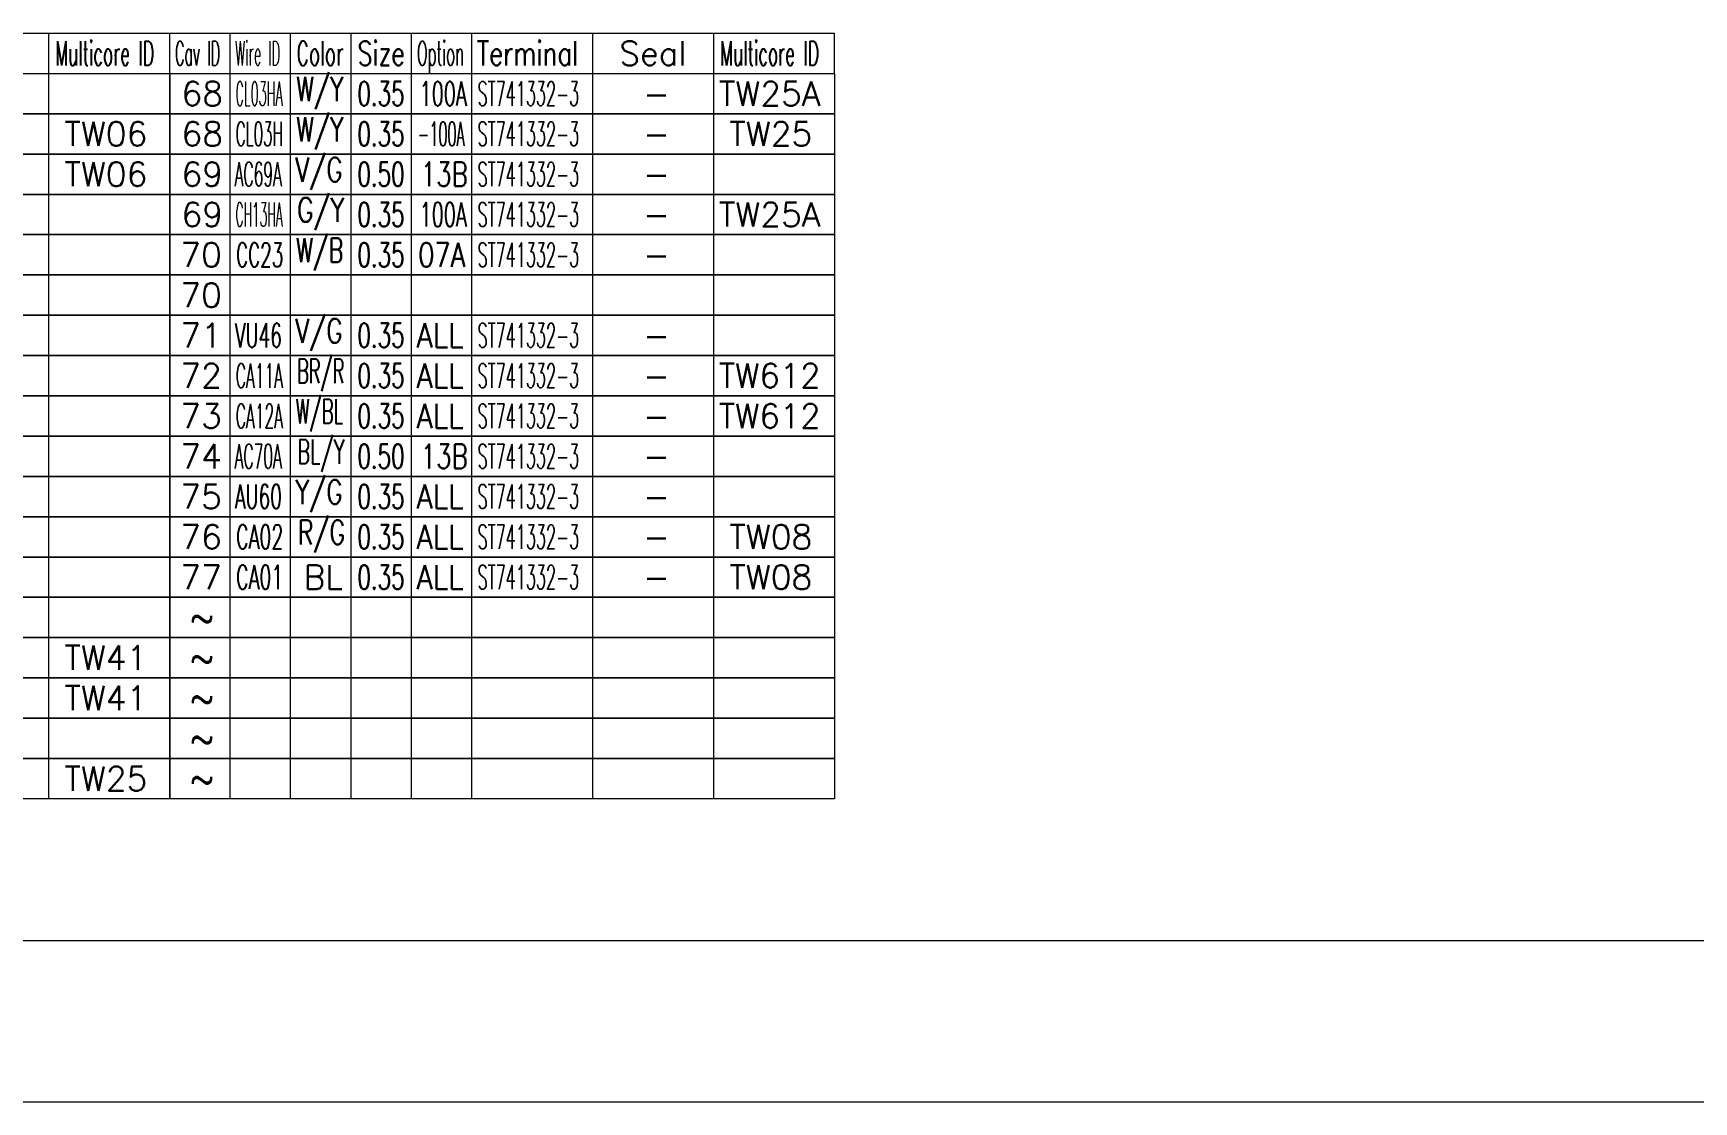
# Model space of a CAD drawing. Header units: inches. Extents: x 47316 to 59086, y 3141 to 11743.
# Drawn here: x 55220.1 to 55426.1, y 9458.1 to 9590.7 of the extents above; entities that cross this region are included whole.
import ezdxf

# ---------------------------------------------------------------- set-up
doc = ezdxf.new("R2010")
doc.units = ezdxf.units.IN
doc.header["$MEASUREMENT"] = 0
doc.styles.get("Standard").update_dxf_attribs({"font": ''})
doc.styles.get('Standard').set_extended_font_data('SimSun')

msp = doc.modelspace()

# ---------------------------------------------------------------- linework, layer by layer
at = {"color": 0, "linetype": 'Continuous', "lineweight": 15}
for p, q in [((54907.04, 9590.68), (55319.54, 9590.68)), ((54907.04, 9585.68), (55319.54, 9585.68))]:
    msp.add_line(p, q, dxfattribs=at)
at = {"color": 7, "linetype": 'Continuous', "lineweight": 15}
for p, q in [((55222.04, 9585.68), (55222.04, 9590.68)), ((55237.04, 9585.68), (55237.04, 9590.68)), ((55244.54, 9585.68), (55244.54, 9590.68)), ((55252.04, 9585.68), (55252.04, 9590.68)), ((55259.54, 9585.68), (55259.54, 9590.68)), ((55267.04, 9585.68), (55267.04, 9590.68)), ((55274.54, 9585.68), (55274.54, 9590.68)), ((55289.54, 9585.68), (55289.54, 9590.68)), ((55304.54, 9585.68), (55304.54, 9590.68)), ((55319.54, 9585.68), (55319.54, 9590.68))]:
    msp.add_line(p, q, dxfattribs=at)
at = {"color": 102, "linetype": 'Continuous', "lineweight": 15}
for p, q in [((55222.04, 9580.68), (55222.04, 9585.68)), ((55244.54, 9580.68), (55244.54, 9585.68)), ((55252.04, 9580.68), (55252.04, 9585.68)), ((55259.54, 9580.68), (55259.54, 9585.68)), ((55267.04, 9580.68), (55267.04, 9585.68)), ((55274.54, 9580.68), (55274.54, 9585.68)), ((55289.54, 9580.68), (55289.54, 9585.68)), ((55304.54, 9580.68), (55304.54, 9585.68)), ((55222.04, 9575.68), (55222.04, 9580.68)), ((55244.54, 9575.68), (55244.54, 9580.68)), ((55252.04, 9575.68), (55252.04, 9580.68)), ((55259.54, 9575.68), (55259.54, 9580.68)), ((55267.04, 9575.68), (55267.04, 9580.68)), ((55274.54, 9575.68), (55274.54, 9580.68)), ((55289.54, 9575.68), (55289.54, 9580.68)), ((55304.54, 9575.68), (55304.54, 9580.68)), ((55222.04, 9570.68), (55222.04, 9575.68)), ((55244.54, 9570.68), (55244.54, 9575.68)), ((55252.04, 9570.68), (55252.04, 9575.68)), ((55259.54, 9570.68), (55259.54, 9575.68)), ((55267.04, 9570.68), (55267.04, 9575.68)), ((55274.54, 9570.68), (55274.54, 9575.68)), ((55289.54, 9570.68), (55289.54, 9575.68)), ((55304.54, 9570.68), (55304.54, 9575.68)), ((55222.04, 9565.68), (55222.04, 9570.68)), ((55244.54, 9565.68), (55244.54, 9570.68)), ((55252.04, 9565.68), (55252.04, 9570.68)), ((55259.54, 9565.68), (55259.54, 9570.68)), ((55267.04, 9565.68), (55267.04, 9570.68)), ((55274.54, 9565.68), (55274.54, 9570.68)), ((55289.54, 9565.68), (55289.54, 9570.68)), ((55304.54, 9565.68), (55304.54, 9570.68)), ((55222.04, 9560.68), (55222.04, 9565.68)), ((55244.54, 9560.68), (55244.54, 9565.68)), ((55252.04, 9560.68), (55252.04, 9565.68)), ((55259.54, 9560.68), (55259.54, 9565.68)), ((55267.04, 9560.68), (55267.04, 9565.68)), ((55274.54, 9560.68), (55274.54, 9565.68)), ((55289.54, 9560.68), (55289.54, 9565.68)), ((55304.54, 9560.68), (55304.54, 9565.68)), ((55222.04, 9555.68), (55222.04, 9560.68)), ((55244.54, 9555.68), (55244.54, 9560.68)), ((55252.04, 9555.68), (55252.04, 9560.68)), ((55259.54, 9555.68), (55259.54, 9560.68)), ((55267.04, 9555.68), (55267.04, 9560.68)), ((55274.54, 9555.68), (55274.54, 9560.68)), ((55289.54, 9555.68), (55289.54, 9560.68)), ((55304.54, 9555.68), (55304.54, 9560.68)), ((55222.04, 9550.68), (55222.04, 9555.68)), ((55244.54, 9550.68), (55244.54, 9555.68)), ((55252.04, 9550.68), (55252.04, 9555.68)), ((55259.54, 9550.68), (55259.54, 9555.68)), ((55267.04, 9550.68), (55267.04, 9555.68)), ((55274.54, 9550.68), (55274.54, 9555.68)), ((55289.54, 9550.68), (55289.54, 9555.68)), ((55304.54, 9550.68), (55304.54, 9555.68)), ((55222.04, 9545.68), (55222.04, 9550.68)), ((55244.54, 9545.68), (55244.54, 9550.68)), ((55252.04, 9545.68), (55252.04, 9550.68)), ((55259.54, 9545.68), (55259.54, 9550.68)), ((55267.04, 9545.68), (55267.04, 9550.68)), ((55274.54, 9545.68), (55274.54, 9550.68)), ((55289.54, 9545.68), (55289.54, 9550.68)), ((55304.54, 9545.68), (55304.54, 9550.68)), ((55222.04, 9540.68), (55222.04, 9545.68)), ((55244.54, 9540.68), (55244.54, 9545.68)), ((55252.04, 9540.68), (55252.04, 9545.68)), ((55259.54, 9540.68), (55259.54, 9545.68)), ((55267.04, 9540.68), (55267.04, 9545.68)), ((55274.54, 9540.68), (55274.54, 9545.68)), ((55289.54, 9540.68), (55289.54, 9545.68)), ((55304.54, 9540.68), (55304.54, 9545.68)), ((55222.04, 9535.68), (55222.04, 9540.68)), ((55244.54, 9535.68), (55244.54, 9540.68)), ((55252.04, 9535.68), (55252.04, 9540.68)), ((55259.54, 9535.68), (55259.54, 9540.68)), ((55267.04, 9535.68), (55267.04, 9540.68)), ((55274.54, 9535.68), (55274.54, 9540.68)), ((55289.54, 9535.68), (55289.54, 9540.68)), ((55304.54, 9535.68), (55304.54, 9540.68)), ((55222.04, 9530.68), (55222.04, 9535.68)), ((55244.54, 9530.68), (55244.54, 9535.68)), ((55252.04, 9530.68), (55252.04, 9535.68)), ((55259.54, 9530.68), (55259.54, 9535.68)), ((55267.04, 9530.68), (55267.04, 9535.68)), ((55274.54, 9530.68), (55274.54, 9535.68)), ((55289.54, 9530.68), (55289.54, 9535.68)), ((55304.54, 9530.68), (55304.54, 9535.68)), ((55222.04, 9525.68), (55222.04, 9530.68)), ((55244.54, 9525.68), (55244.54, 9530.68)), ((55252.04, 9525.68), (55252.04, 9530.68)), ((55259.54, 9525.68), (55259.54, 9530.68)), ((55267.04, 9525.68), (55267.04, 9530.68)), ((55274.54, 9525.68), (55274.54, 9530.68)), ((55289.54, 9525.68), (55289.54, 9530.68)), ((55304.54, 9525.68), (55304.54, 9530.68)), ((55222.04, 9520.68), (55222.04, 9525.68)), ((55244.54, 9520.68), (55244.54, 9525.68)), ((55252.04, 9520.68), (55252.04, 9525.68)), ((55259.54, 9520.68), (55259.54, 9525.68)), ((55267.04, 9520.68), (55267.04, 9525.68)), ((55274.54, 9520.68), (55274.54, 9525.68)), ((55289.54, 9520.68), (55289.54, 9525.68)), ((55304.54, 9520.68), (55304.54, 9525.68)), ((55222.04, 9515.68), (55222.04, 9520.68)), ((55244.54, 9515.68), (55244.54, 9520.68)), ((55252.04, 9515.68), (55252.04, 9520.68)), ((55259.54, 9515.68), (55259.54, 9520.68)), ((55267.04, 9515.68), (55267.04, 9520.68)), ((55274.54, 9515.68), (55274.54, 9520.68)), ((55289.54, 9515.68), (55289.54, 9520.68)), ((55304.54, 9515.68), (55304.54, 9520.68)), ((55222.04, 9510.68), (55222.04, 9515.68)), ((55244.54, 9510.68), (55244.54, 9515.68)), ((55252.04, 9510.68), (55252.04, 9515.68)), ((55259.54, 9510.68), (55259.54, 9515.68)), ((55267.04, 9510.68), (55267.04, 9515.68)), ((55274.54, 9510.68), (55274.54, 9515.68)), ((55289.54, 9510.68), (55289.54, 9515.68)), ((55304.54, 9510.68), (55304.54, 9515.68)), ((55222.04, 9505.68), (55222.04, 9510.68)), ((55244.54, 9505.68), (55244.54, 9510.68)), ((55252.04, 9505.68), (55252.04, 9510.68)), ((55259.54, 9505.68), (55259.54, 9510.68)), ((55267.04, 9505.68), (55267.04, 9510.68)), ((55274.54, 9505.68), (55274.54, 9510.68)), ((55289.54, 9505.68), (55289.54, 9510.68)), ((55304.54, 9505.68), (55304.54, 9510.68)), ((55222.04, 9500.68), (55222.04, 9505.68)), ((55244.54, 9500.68), (55244.54, 9505.68)), ((55252.04, 9500.68), (55252.04, 9505.68)), ((55259.54, 9500.68), (55259.54, 9505.68)), ((55267.04, 9500.68), (55267.04, 9505.68)), ((55274.54, 9500.68), (55274.54, 9505.68)), ((55289.54, 9500.68), (55289.54, 9505.68)), ((55304.54, 9500.68), (55304.54, 9505.68)), ((55222.04, 9495.68), (55222.04, 9500.68)), ((55244.54, 9495.68), (55244.54, 9500.68)), ((55252.04, 9495.68), (55252.04, 9500.68)), ((55259.54, 9495.68), (55259.54, 9500.68)), ((55267.04, 9495.68), (55267.04, 9500.68)), ((55274.54, 9495.68), (55274.54, 9500.68)), ((55289.54, 9495.68), (55289.54, 9500.68)), ((55304.54, 9495.68), (55304.54, 9500.68))]:
    msp.add_line(p, q, dxfattribs=at)
at = {"color": 0, "lineweight": 15}
for p, q in [((50267.93, 9478.08), (57367.93, 9478.08)), ((50247.93, 9458.08), (57387.93, 9458.08))]:
    msp.add_line(p, q, dxfattribs=at)
at = {"color": 0, "linetype": 'Continuous', "lineweight": 15}
for points in [[(55154.54, 9580.68), (55154.54, 9585.68), (55237.04, 9585.68), (55237.04, 9580.68)], [(55237.04, 9580.68), (55237.04, 9585.68), (55319.54, 9585.68), (55319.54, 9580.68)], [(55154.54, 9575.68), (55154.54, 9580.68), (55237.04, 9580.68), (55237.04, 9575.68)], [(55237.04, 9575.68), (55237.04, 9580.68), (55319.54, 9580.68), (55319.54, 9575.68)], [(55154.54, 9570.68), (55154.54, 9575.68), (55237.04, 9575.68), (55237.04, 9570.68)], [(55237.04, 9570.68), (55237.04, 9575.68), (55319.54, 9575.68), (55319.54, 9570.68)], [(55154.54, 9565.68), (55154.54, 9570.68), (55237.04, 9570.68), (55237.04, 9565.68)], [(55237.04, 9565.68), (55237.04, 9570.68), (55319.54, 9570.68), (55319.54, 9565.68)], [(55154.54, 9560.68), (55154.54, 9565.68), (55237.04, 9565.68), (55237.04, 9560.68)], [(55237.04, 9560.68), (55237.04, 9565.68), (55319.54, 9565.68), (55319.54, 9560.68)], [(55154.54, 9555.68), (55154.54, 9560.68), (55237.04, 9560.68), (55237.04, 9555.68)], [(55237.04, 9555.68), (55237.04, 9560.68), (55319.54, 9560.68), (55319.54, 9555.68)], [(55154.54, 9550.68), (55154.54, 9555.68), (55237.04, 9555.68), (55237.04, 9550.68)], [(55237.04, 9550.68), (55237.04, 9555.68), (55319.54, 9555.68), (55319.54, 9550.68)], [(55154.54, 9545.68), (55154.54, 9550.68), (55237.04, 9550.68), (55237.04, 9545.68)], [(55237.04, 9545.68), (55237.04, 9550.68), (55319.54, 9550.68), (55319.54, 9545.68)], [(55154.54, 9540.68), (55154.54, 9545.68), (55237.04, 9545.68), (55237.04, 9540.68)], [(55237.04, 9540.68), (55237.04, 9545.68), (55319.54, 9545.68), (55319.54, 9540.68)], [(55154.54, 9535.68), (55154.54, 9540.68), (55237.04, 9540.68), (55237.04, 9535.68)], [(55237.04, 9535.68), (55237.04, 9540.68), (55319.54, 9540.68), (55319.54, 9535.68)], [(55154.54, 9530.68), (55154.54, 9535.68), (55237.04, 9535.68), (55237.04, 9530.68)], [(55237.04, 9530.68), (55237.04, 9535.68), (55319.54, 9535.68), (55319.54, 9530.68)], [(55154.54, 9525.68), (55154.54, 9530.68), (55237.04, 9530.68), (55237.04, 9525.68)], [(55237.04, 9525.68), (55237.04, 9530.68), (55319.54, 9530.68), (55319.54, 9525.68)], [(55154.54, 9520.68), (55154.54, 9525.68), (55237.04, 9525.68), (55237.04, 9520.68)], [(55237.04, 9520.68), (55237.04, 9525.68), (55319.54, 9525.68), (55319.54, 9520.68)], [(55154.54, 9515.68), (55154.54, 9520.68), (55237.04, 9520.68), (55237.04, 9515.68)], [(55237.04, 9515.68), (55237.04, 9520.68), (55319.54, 9520.68), (55319.54, 9515.68)], [(55154.54, 9510.68), (55154.54, 9515.68), (55237.04, 9515.68), (55237.04, 9510.68)], [(55237.04, 9510.68), (55237.04, 9515.68), (55319.54, 9515.68), (55319.54, 9510.68)], [(55154.54, 9505.68), (55154.54, 9510.68), (55237.04, 9510.68), (55237.04, 9505.68)], [(55237.04, 9505.68), (55237.04, 9510.68), (55319.54, 9510.68), (55319.54, 9505.68)], [(55154.54, 9500.68), (55154.54, 9505.68), (55237.04, 9505.68), (55237.04, 9500.68)], [(55237.04, 9500.68), (55237.04, 9505.68), (55319.54, 9505.68), (55319.54, 9500.68)], [(55154.54, 9495.68), (55154.54, 9500.68), (55237.04, 9500.68), (55237.04, 9495.68)], [(55237.04, 9495.68), (55237.04, 9500.68), (55319.54, 9500.68), (55319.54, 9495.68)]]:
    msp.add_lwpolyline(points, close=True, dxfattribs=at)

# ---------------------------------------------------------------- texts
at = {"color": 7, "linetype": 'Continuous', "lineweight": 15, "char_height": 3, "attachment_point": 1}
for s, insert, width in [('\\Fromans.shx;\\W0.5185185185;\\T1.0000000000;\\o\\lMulticore ID', (55222.83, 9589.68), 14), ('\\Fromans.shx;\\W0.4292452830;\\T1.0000000000;\\o\\lCav ID', (55237.72, 9589.68), 6.5), ('\\Fromans.shx;\\W0.4026548673;\\T1.0000000000;\\o\\lWire ID', (55245.15, 9589.68), 6.5), ('\\Fromans.shx;\\W0.5687500000;\\T1.0000000000;\\o\\lColor', (55252.78, 9589.68), 6.5), ('\\Fromans.shx;\\W0.7222222222;\\T1.0000000000;\\o\\lSize', (55260.35, 9589.68), 6.5), ('\\Fromans.shx;\\W0.4595959596;\\T1.0000000000;\\o\\lOption', (55267.73, 9589.68), 6.5), ('\\Fromans.shx;\\W0.7480916031;\\T1.0000000000;\\o\\lTerminal', (55275.14, 9589.68), 14), ('\\Fromans.shx;\\W1.0000000000;\\T1.0000000000;\\o\\lSeal', (55292.82, 9589.68), 9.2857), ('\\Fromans.shx;\\W0.5185185185;\\T1.0000000000;\\o\\lMulticore ID', (55305.33, 9589.68), 14), ('\\Fromans.shx;\\W1.0000000000;\\T1.0000000000;\\o\\l68', (55238.5, 9584.68), 5.7143), ('\\Fromans.shx;\\W1.0000000000;\\T1.0000000000;\\o\\l68', (55238.5, 9579.68), 5.7143), ('\\Fromans.shx;\\W1.0000000000;\\T1.0000000000;\\o\\l69', (55238.5, 9574.68), 5.7143), ('\\Fromans.shx;\\W1.0000000000;\\T1.0000000000;\\o\\l69', (55238.5, 9569.68), 5.7143), ('\\Fromans.shx;\\W1.0000000000;\\T1.0000000000;\\o\\l70', (55238.36, 9564.68), 5.7143), ('\\Fromans.shx;\\W1.0000000000;\\T1.0000000000;\\o\\l70', (55238.36, 9559.68), 5.7143), ('\\Fromans.shx;\\W1.0000000000;\\T1.0000000000;\\o\\l71', (55238.36, 9554.68), 5.7143), ('\\Fromans.shx;\\W1.0000000000;\\T1.0000000000;\\o\\l72', (55238.36, 9549.68), 5.7143), ('\\Fromans.shx;\\W1.0000000000;\\T1.0000000000;\\o\\l73', (55238.36, 9544.68), 5.7143), ('\\Fromans.shx;\\W1.0000000000;\\T1.0000000000;\\o\\l74', (55238.36, 9539.68), 5.7143), ('\\Fromans.shx;\\W1.0000000000;\\T1.0000000000;\\o\\l75', (55238.36, 9534.68), 5.7143), ('\\Fromans.shx;\\W1.0000000000;\\T1.0000000000;\\o\\l76', (55238.36, 9529.68), 5.7143), ('\\Fromans.shx;\\W1.0000000000;\\T1.0000000000;\\o\\l77', (55238.36, 9524.68), 5.7143), ('\\Fromans.shx;\\W1.0000000000;\\T1.0000000000;\\o\\l~', (55239.5, 9519.68), 3.7143), ('\\Fromans.shx;\\W1.0000000000;\\T1.0000000000;\\o\\l~', (55239.5, 9514.68), 3.7143), ('\\Fromans.shx;\\W1.0000000000;\\T1.0000000000;\\o\\l~', (55239.5, 9509.68), 3.7143), ('\\Fromans.shx;\\W1.0000000000;\\T1.0000000000;\\o\\l~', (55239.5, 9504.68), 3.7143), ('\\Fromans.shx;\\W1.0000000000;\\T1.0000000000;\\o\\l~', (55239.5, 9499.68), 3.7143)]:
    msp.add_mtext(s, dxfattribs=dict(at, insert=insert, width=width))
at = {"color": 140, "linetype": 'Continuous', "lineweight": 15, "char_height": 3, "attachment_point": 1}
for s, insert, width in [('\\Fromans.shx;\\W0.7109375000;\\T1.0000000000;\\o\\lW/Y', (55252.74, 9585.25), 6.5), ('\\Fromans.shx;\\W0.5833333333;\\T1.0000000000;\\o\\l100A', (55268.04, 9584.68), 6.5), ('\\Fromans.shx;\\W1.0000000000;\\T1.0000000000;\\o\\l-', (55295.75, 9584.68), 3.7143), ('\\Fromans.shx;\\W0.7109375000;\\T1.0000000000;\\o\\lW/Y', (55252.74, 9580.25), 6.5), ('\\Fromans.shx;\\W0.4375000000;\\T1.0000000000;\\o\\l-100A', (55267.79, 9579.68), 6.5), ('\\Fromans.shx;\\W1.0000000000;\\T1.0000000000;\\o\\l-', (55295.75, 9579.68), 3.7143), ('\\Fromans.shx;\\W0.7459016393;\\T1.0000000000;\\o\\lV/G', (55252.64, 9575.25), 6.5), ('\\Fromans.shx;\\W0.7459016393;\\T1.0000000000;\\o\\l13B', (55268.18, 9574.68), 6.5), ('\\Fromans.shx;\\W1.0000000000;\\T1.0000000000;\\o\\l-', (55295.75, 9574.68), 3.7143), ('\\Fromans.shx;\\W0.7459016393;\\T1.0000000000;\\o\\lG/Y', (55252.86, 9570.25), 6.5), ('\\Fromans.shx;\\W0.5833333333;\\T1.0000000000;\\o\\l100A', (55268.04, 9569.68), 6.5), ('\\Fromans.shx;\\W1.0000000000;\\T1.0000000000;\\o\\l-', (55295.75, 9569.68), 3.7143), ('\\Fromans.shx;\\W0.6791044776;\\T1.0000000000;\\o\\lW/B', (55252.73, 9565.25), 6.5), ('\\Fromans.shx;\\W0.7844827586;\\T1.0000000000;\\o\\l07A', (55267.87, 9564.68), 6.5), ('\\Fromans.shx;\\W1.0000000000;\\T1.0000000000;\\o\\l-', (55295.75, 9564.68), 3.7143), ('\\Fromans.shx;\\W0.7459016393;\\T1.0000000000;\\o\\lV/G', (55252.64, 9555.25), 6.5), ('\\Fromans.shx;\\W0.8750000000;\\T1.0000000000;\\o\\lALL', (55267.66, 9554.68), 6.5), ('\\Fromans.shx;\\W1.0000000000;\\T1.0000000000;\\o\\l-', (55295.75, 9554.68), 3.7143), ('\\Fromans.shx;\\W0.5352941176;\\T1.0000000000;\\o\\lBR/R', (55252.84, 9550.25), 6.5), ('\\Fromans.shx;\\W0.8750000000;\\T1.0000000000;\\o\\lALL', (55267.66, 9549.68), 6.5), ('\\Fromans.shx;\\W1.0000000000;\\T1.0000000000;\\o\\l-', (55295.75, 9549.68), 3.7143), ('\\Fromans.shx;\\W0.5416666667;\\T1.0000000000;\\o\\lW/BL', (55252.69, 9545.25), 6.5), ('\\Fromans.shx;\\W0.8750000000;\\T1.0000000000;\\o\\lALL', (55267.66, 9544.68), 6.5), ('\\Fromans.shx;\\W1.0000000000;\\T1.0000000000;\\o\\l-', (55295.75, 9544.68), 3.7143), ('\\Fromans.shx;\\W0.5833333333;\\T1.0000000000;\\o\\lBL/Y', (55252.87, 9540.25), 6.5), ('\\Fromans.shx;\\W0.7459016393;\\T1.0000000000;\\o\\l13B', (55268.18, 9539.68), 6.5), ('\\Fromans.shx;\\W1.0000000000;\\T1.0000000000;\\o\\l-', (55295.75, 9539.68), 3.7143), ('\\Fromans.shx;\\W0.7459016393;\\T1.0000000000;\\o\\lY/G', (55252.64, 9535.25), 6.5), ('\\Fromans.shx;\\W0.8750000000;\\T1.0000000000;\\o\\lALL', (55267.66, 9534.68), 6.5), ('\\Fromans.shx;\\W1.0000000000;\\T1.0000000000;\\o\\l-', (55295.75, 9534.68), 3.7143), ('\\Fromans.shx;\\W0.7109375000;\\T1.0000000000;\\o\\lR/G', (55252.94, 9530.25), 6.5), ('\\Fromans.shx;\\W0.8750000000;\\T1.0000000000;\\o\\lALL', (55267.66, 9529.68), 6.5), ('\\Fromans.shx;\\W1.0000000000;\\T1.0000000000;\\o\\l-', (55295.75, 9529.68), 3.7143), ('\\Fromans.shx;\\W1.0000000000;\\T1.0000000000;\\o\\lBL', (55253.64, 9524.68), 5.4286), ('\\Fromans.shx;\\W0.8750000000;\\T1.0000000000;\\o\\lALL', (55267.66, 9524.68), 6.5), ('\\Fromans.shx;\\W1.0000000000;\\T1.0000000000;\\o\\l-', (55295.75, 9524.68), 3.7143)]:
    msp.add_mtext(s, dxfattribs=dict(at, insert=insert, width=width))
at = {"color": 21, "linetype": 'Continuous', "lineweight": 15, "char_height": 3, "attachment_point": 1}
for s, insert, width in [('\\Fromans.shx;\\W0.3855932203;\\T1.0000000000;\\o\\lCL03HA', (55245.2, 9584.68), 6.5), ('\\Fromans.shx;\\W0.6500000000;\\T1.0000000000;\\o\\l0.35', (55260.32, 9584.68), 6.5), ('\\Fromans.shx;\\W0.4851485149;\\T1.0000000000;\\o\\lST741332-3', (55275.24, 9584.68), 14), ('\\Fromans.shx;\\W1.0000000000;\\T1.0000000000;\\o\\lTW25A', (55305.18, 9584.68), 14), ('\\Fromans.shx;\\W1.0000000000;\\T1.0000000000;\\o\\lTW06', (55223.97, 9579.68), 11.4286), ('\\Fromans.shx;\\W0.4550000000;\\T1.0000000000;\\o\\lCL03H', (55245.23, 9579.68), 6.5), ('\\Fromans.shx;\\W0.6500000000;\\T1.0000000000;\\o\\l0.35', (55260.32, 9579.68), 6.5), ('\\Fromans.shx;\\W0.4851485149;\\T1.0000000000;\\o\\lST741332-3', (55275.24, 9579.68), 14), ('\\Fromans.shx;\\W1.0000000000;\\T1.0000000000;\\o\\lTW25', (55306.47, 9579.68), 11.4286), ('\\Fromans.shx;\\W1.0000000000;\\T1.0000000000;\\o\\lTW06', (55223.97, 9574.68), 11.4286), ('\\Fromans.shx;\\W0.4690721649;\\T1.0000000000;\\o\\lAC69A', (55245.1, 9574.68), 6.5), ('\\Fromans.shx;\\W0.6500000000;\\T1.0000000000;\\o\\l0.50', (55260.32, 9574.68), 6.5), ('\\Fromans.shx;\\W0.4851485149;\\T1.0000000000;\\o\\lST741332-3', (55275.24, 9574.68), 14), ('\\Fromans.shx;\\W0.3699186992;\\T1.0000000000;\\o\\lCH13HA', (55245.2, 9569.68), 6.5), ('\\Fromans.shx;\\W0.6500000000;\\T1.0000000000;\\o\\l0.35', (55260.32, 9569.68), 6.5), ('\\Fromans.shx;\\W0.4851485149;\\T1.0000000000;\\o\\lST741332-3', (55275.24, 9569.68), 14), ('\\Fromans.shx;\\W1.0000000000;\\T1.0000000000;\\o\\lTW25A', (55305.18, 9569.68), 14), ('\\Fromans.shx;\\W0.5548780488;\\T1.0000000000;\\o\\lCC23', (55245.27, 9564.68), 6.5), ('\\Fromans.shx;\\W0.6500000000;\\T1.0000000000;\\o\\l0.35', (55260.32, 9564.68), 6.5), ('\\Fromans.shx;\\W0.4851485149;\\T1.0000000000;\\o\\lST741332-3', (55275.24, 9564.68), 14), ('\\Fromans.shx;\\W0.5687500000;\\T1.0000000000;\\o\\lVU46', (55245.12, 9554.68), 6.5), ('\\Fromans.shx;\\W0.6500000000;\\T1.0000000000;\\o\\l0.35', (55260.32, 9554.68), 6.5), ('\\Fromans.shx;\\W0.4851485149;\\T1.0000000000;\\o\\lST741332-3', (55275.24, 9554.68), 14), ('\\Fromans.shx;\\W0.4690721649;\\T1.0000000000;\\o\\lCA11A', (55245.24, 9549.68), 6.5), ('\\Fromans.shx;\\W0.6500000000;\\T1.0000000000;\\o\\l0.35', (55260.32, 9549.68), 6.5), ('\\Fromans.shx;\\W0.4851485149;\\T1.0000000000;\\o\\lST741332-3', (55275.24, 9549.68), 14), ('\\Fromans.shx;\\W0.9800000000;\\T1.0000000000;\\o\\lTW612', (55305.18, 9549.68), 14), ('\\Fromans.shx;\\W0.4690721649;\\T1.0000000000;\\o\\lCA12A', (55245.24, 9544.68), 6.5), ('\\Fromans.shx;\\W0.6500000000;\\T1.0000000000;\\o\\l0.35', (55260.32, 9544.68), 6.5), ('\\Fromans.shx;\\W0.4851485149;\\T1.0000000000;\\o\\lST741332-3', (55275.24, 9544.68), 14), ('\\Fromans.shx;\\W0.9800000000;\\T1.0000000000;\\o\\lTW612', (55305.18, 9544.68), 14), ('\\Fromans.shx;\\W0.4690721649;\\T1.0000000000;\\o\\lAC70A', (55245.1, 9539.68), 6.5), ('\\Fromans.shx;\\W0.6500000000;\\T1.0000000000;\\o\\l0.50', (55260.32, 9539.68), 6.5), ('\\Fromans.shx;\\W0.4851485149;\\T1.0000000000;\\o\\lST741332-3', (55275.24, 9539.68), 14), ('\\Fromans.shx;\\W0.5687500000;\\T1.0000000000;\\o\\lAU60', (55245.12, 9534.68), 6.5), ('\\Fromans.shx;\\W0.6500000000;\\T1.0000000000;\\o\\l0.35', (55260.32, 9534.68), 6.5), ('\\Fromans.shx;\\W0.4851485149;\\T1.0000000000;\\o\\lST741332-3', (55275.24, 9534.68), 14), ('\\Fromans.shx;\\W0.5759493671;\\T1.0000000000;\\o\\lCA02', (55245.28, 9529.68), 6.5), ('\\Fromans.shx;\\W0.6500000000;\\T1.0000000000;\\o\\l0.35', (55260.32, 9529.68), 6.5), ('\\Fromans.shx;\\W0.4851485149;\\T1.0000000000;\\o\\lST741332-3', (55275.24, 9529.68), 14), ('\\Fromans.shx;\\W1.0000000000;\\T1.0000000000;\\o\\lTW08', (55306.47, 9529.68), 11.4286), ('\\Fromans.shx;\\W0.5759493671;\\T1.0000000000;\\o\\lCA01', (55245.28, 9524.68), 6.5), ('\\Fromans.shx;\\W0.6500000000;\\T1.0000000000;\\o\\l0.35', (55260.32, 9524.68), 6.5), ('\\Fromans.shx;\\W0.4851485149;\\T1.0000000000;\\o\\lST741332-3', (55275.24, 9524.68), 14), ('\\Fromans.shx;\\W1.0000000000;\\T1.0000000000;\\o\\lTW08', (55306.47, 9524.68), 11.4286), ('\\Fromans.shx;\\W1.0000000000;\\T1.0000000000;\\o\\lTW41', (55223.97, 9514.68), 11.4286), ('\\Fromans.shx;\\W1.0000000000;\\T1.0000000000;\\o\\lTW41', (55223.97, 9509.68), 11.4286), ('\\Fromans.shx;\\W1.0000000000;\\T1.0000000000;\\o\\lTW25', (55223.97, 9499.68), 11.4286)]:
    msp.add_mtext(s, dxfattribs=dict(at, insert=insert, width=width))

doc.saveas('drawing.dxf')
